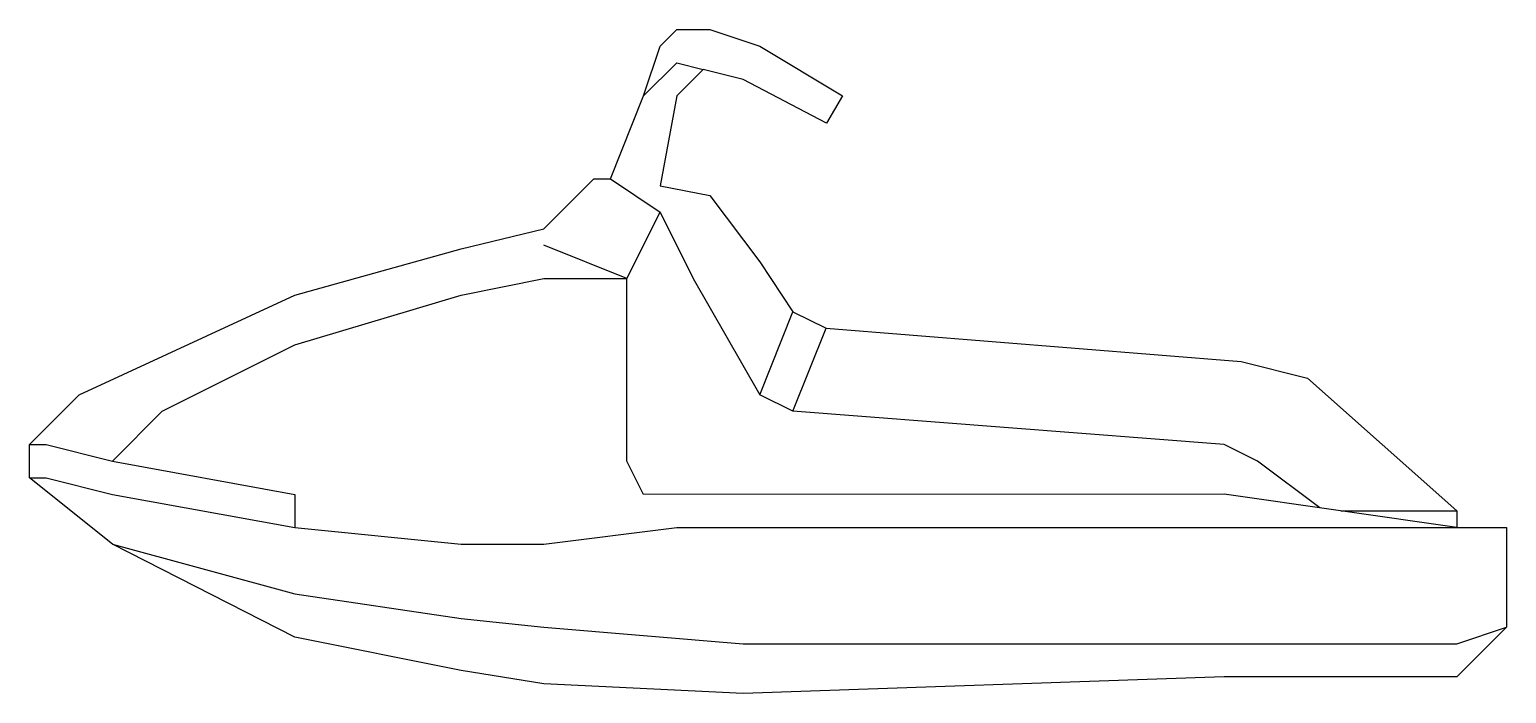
# Model space of a CAD drawing. Extents: x 641 to 940, y 848 to 982.
import ezdxf

# ---------------------------------------------------------------- set-up
doc = ezdxf.new("R2010")
doc.units = 0
doc.header["$LTSCALE"] = 10
doc.header["$MEASUREMENT"] = 0
doc.layers.add('7', color=7, linetype='CONTINUOUS')

msp = doc.modelspace()

# ---------------------------------------------------------------- linework, layer by layer
at = {"layer": '7', "color": 0, "linetype": 'BYBLOCK'}
for p, q in [((758.33, 951.94), (768.4, 945.19)), ((768.4, 945.19), (775.15, 931.73)), ((775.15, 931.73), (788.61, 908.2)), ((795.32, 904.85), (802.07, 921.66)), ((906.37, 884.65), (929.9, 884.65))]:
    msp.add_line(p, q, dxfattribs=at)
msp.add_lwpolyline([(640.6, 898.1), (650.67, 908.2), (694.4, 928.38), (728.06, 937.78), (744.88, 941.83), (754.98, 951.94), (758.33, 951.94), (765.05, 968.75), (768.4, 978.85), (771.79, 982.21), (778.51, 982.21), (788.61, 978.85), (805.42, 968.75), (802.16, 963.23), (802.16, 963.23), (785.25, 972.11), (777.15, 974.1), (771.79, 968.75), (768.4, 950.51), (778.51, 948.58), (788.61, 935.12), (795.32, 925.02), (802.07, 921.66), (886.17, 914.92), (899.63, 911.56), (929.9, 884.65), (929.9, 881.29), (939.97, 881.29), (939.97, 861.12), (929.9, 851.01), (882.78, 851.01), (785.25, 847.66), (744.88, 849.62), (728.06, 852.32), (694.4, 859.06), (657.41, 877.93), (640.6, 891.39)], close=True, dxfattribs=at)
for points in [[(765.05, 968.75), (771.79, 975.47), (777.15, 974.1)], [(765.05, 888), (761.69, 894.75), (761.69, 931.73), (768.4, 945.19)], [(761.69, 931.73), (744.88, 938.48)], [(657.41, 894.75), (667.48, 904.85), (694.4, 918.31), (728.06, 928.38), (744.88, 931.73), (761.69, 931.73)], [(902.17, 885.28), (889.53, 894.75), (882.78, 898.1), (795.32, 904.85), (788.61, 908.2), (795.32, 925.02)], [(640.6, 898.1), (643.95, 898.1), (657.41, 894.75), (694.4, 888), (694.4, 881.29), (728.06, 877.93), (744.88, 877.93), (771.79, 881.29), (929.9, 881.29), (882.78, 888.03), (765.05, 888)], [(640.6, 891.39), (643.95, 891.39), (657.41, 888), (694.4, 881.29)], [(657.41, 877.93), (694.4, 867.83), (728.06, 862.84), (744.88, 861.12), (785.25, 857.73), (929.9, 857.73), (939.97, 861.12)]]:
    msp.add_lwpolyline(points, dxfattribs=at)

doc.saveas('drawing.dxf')
